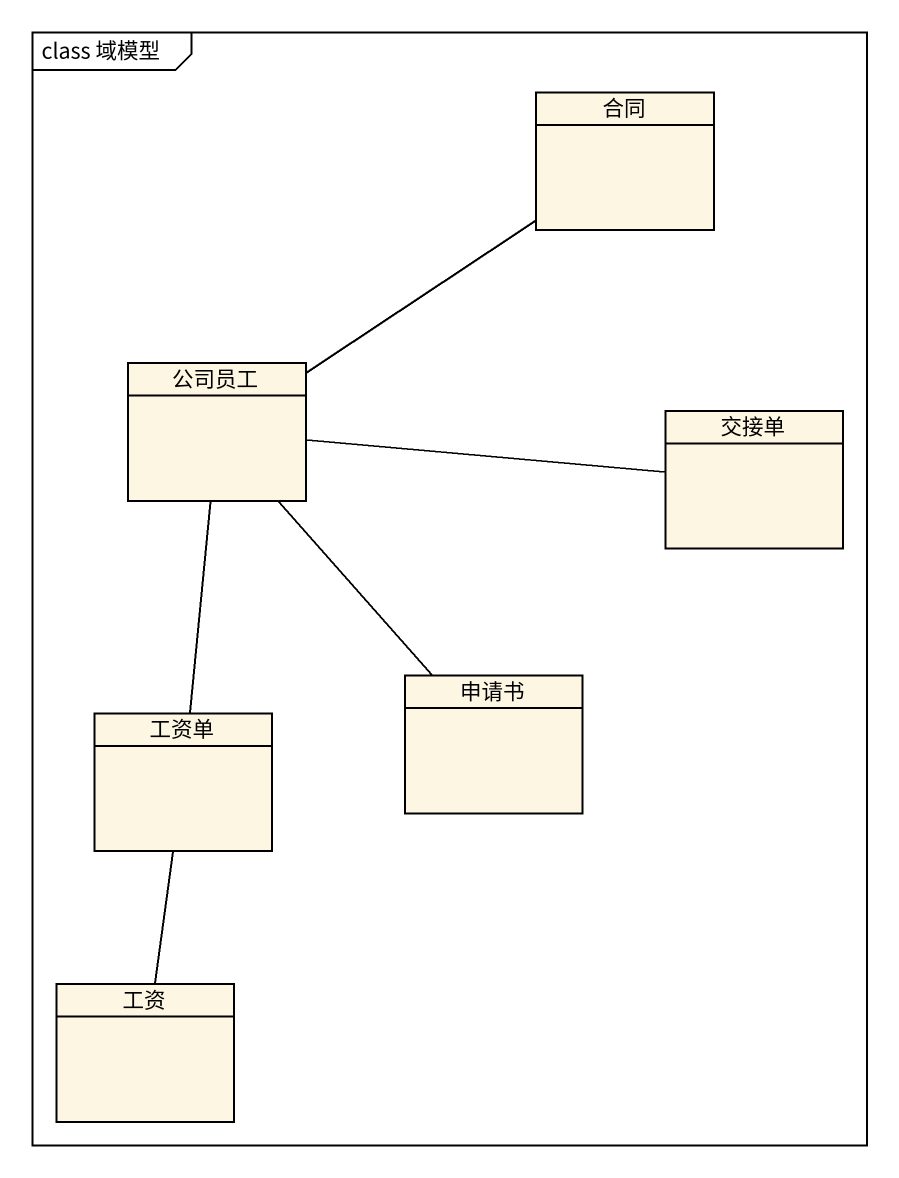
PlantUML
@startuml
mainframe class 域模型
hide circle
hide empty members
class 合同
class 公司员工
class 交接单
class 工资单
class 申请书
class 工资
公司员工 -up- 合同
公司员工 -right- 交接单
公司员工 -- 工资单
公司员工 -- 申请书
工资 -up- 工资单
@enduml
